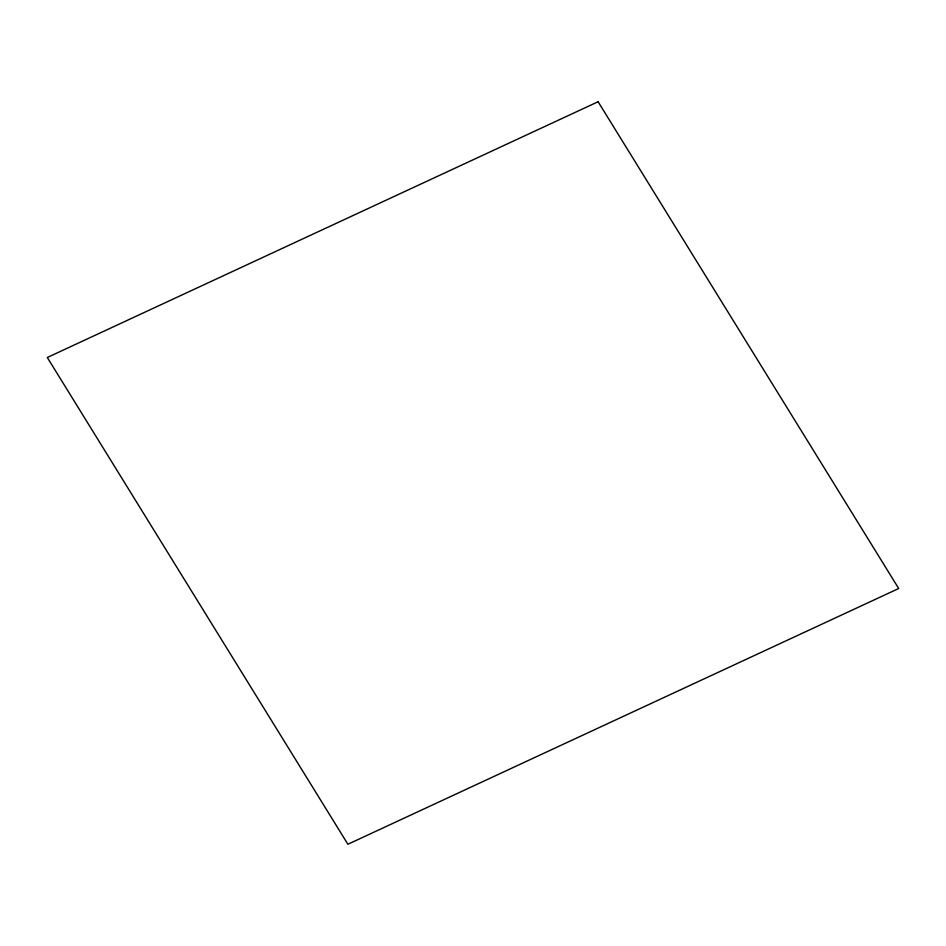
<?xml version="1.0" encoding="UTF-8"?>
<svg xmlns="http://www.w3.org/2000/svg" width="946" height="946" viewBox="0 0 946 946"><rect width="100%" height="100%" fill="white"/><g stroke="black" fill="none" stroke-linecap="round" stroke-linejoin="round"><path stroke-width="1.42" d="M598.109 101.742L47.3 357.493L347.892 844.258L898.7 588.507L598.109 101.742"/></g></svg>
